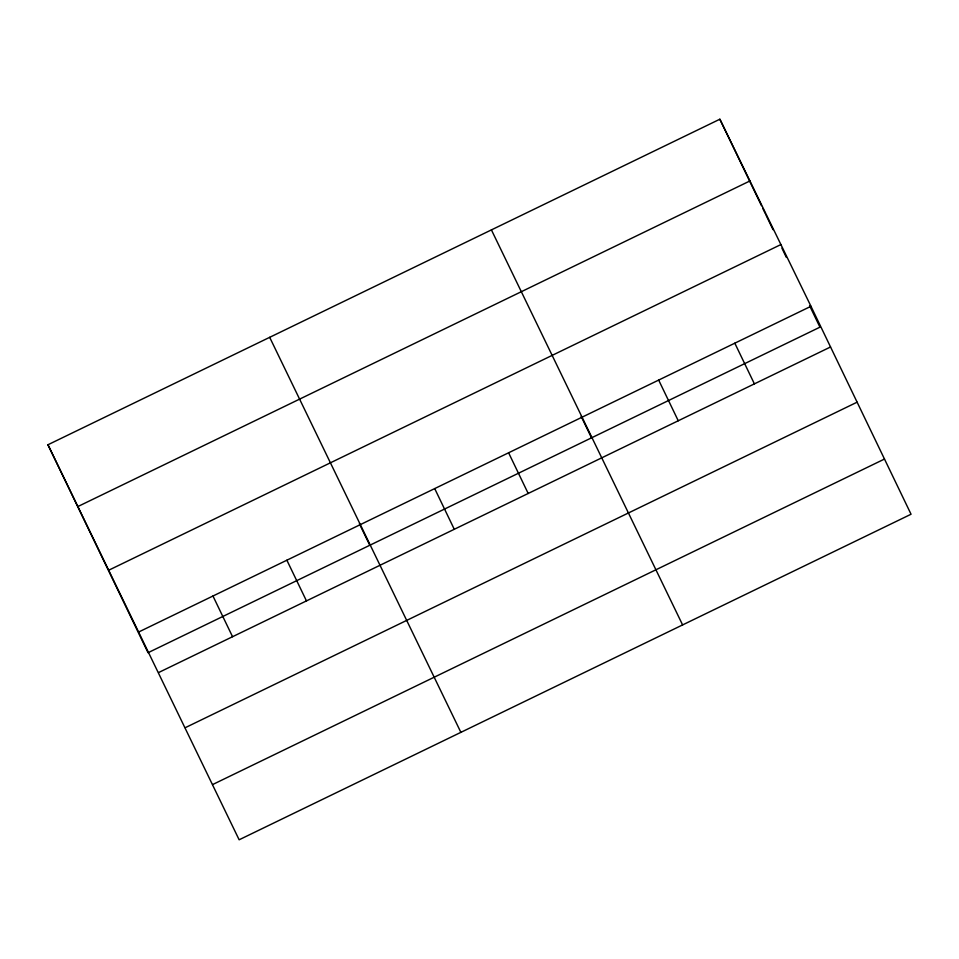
<?xml version="1.0" encoding="UTF-8"?>
<svg xmlns="http://www.w3.org/2000/svg" width="959" height="959" viewBox="0 0 959 959"><rect width="100%" height="100%" fill="white"/><g stroke="black" fill="none" stroke-linecap="round" stroke-linejoin="round"><path stroke-width="1.44" d="M47.95 444.76L719.861 119.216L810.966 306.293L911.05 514.24L239.139 839.784L47.95 444.76L148.034 652.707L819.945 327.175L809.576 305.633M78.015 506.484L749.926 180.951M108.99 570.09L780.902 244.557M139.055 631.825L810.966 306.293M158.643 672.523L830.554 346.978M185.207 727.713L857.118 402.181M212.574 784.582L884.486 459.049M491.416 229.908L682.604 624.92M269.683 337.328L460.871 732.352M719.861 119.216L761.47 205.682M762.765 208.379L765.366 213.761M766.013 215.104L773.014 229.657M781.921 248.165L786.38 257.432M734.822 343.19L754.397 383.876M658.665 380.076L678.253 420.773M581.13 416.314L591.487 437.855M508.606 452.78L528.193 493.477M434.703 488.587L454.278 529.284M359.397 523.746L369.766 545.275M286.873 560.212L306.46 600.897M212.97 596.019L232.546 636.704"/></g></svg>
